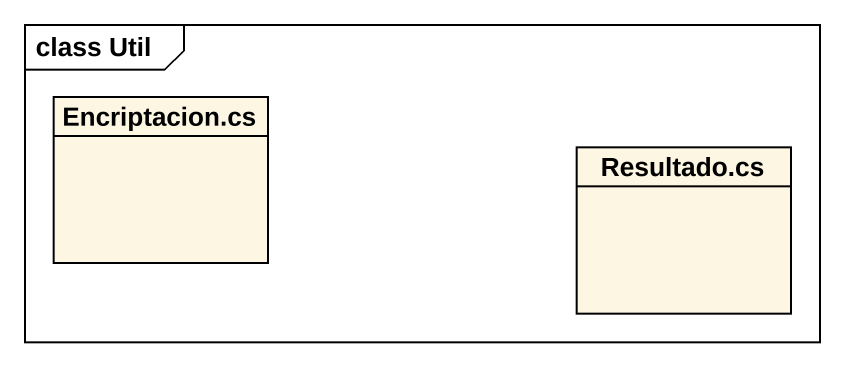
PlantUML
@startuml
mainframe class Util
hide circle
hide empty members
class "Encriptacion.cs" as Encriptacion_cs
class "Resultado.cs" as Resultado_cs
@enduml
